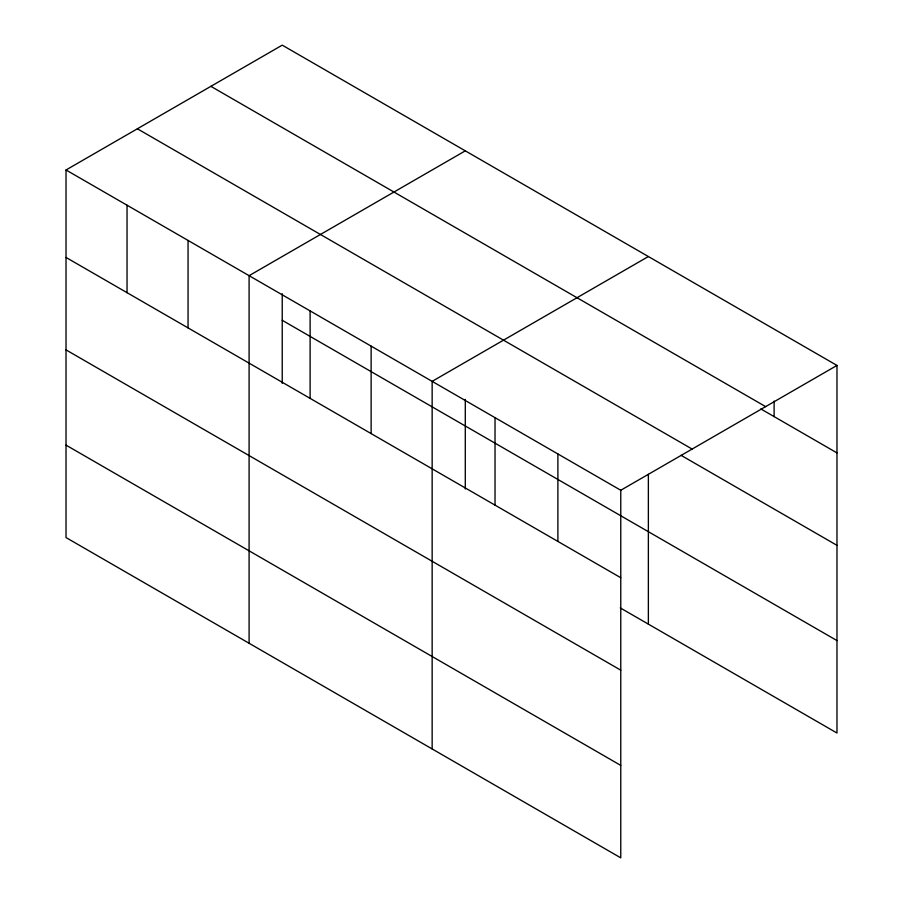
<?xml version="1.0" encoding="UTF-8"?>
<svg xmlns="http://www.w3.org/2000/svg" width="903" height="903" viewBox="0 0 903 903"><rect width="100%" height="100%" fill="white"/><g stroke="black" fill="none" stroke-linecap="round" stroke-linejoin="round"><path stroke-width="1.35" d="M66.021 169.978L620.767 490.261L620.767 857.85L66.021 537.567L66.021 169.978L282.233 45.15L836.979 365.433L836.979 733.022L620.293 607.922M465.293 150.846L249.093 275.675L249.093 643.263M648.365 256.531L432.153 381.359L432.153 748.959M620.767 490.261L836.979 365.433M210.884 86.338L765.631 406.621M760.811 408.924L836.979 452.9M137.369 128.779L692.116 449.062M681.009 455.293L836.979 545.344M282.233 320.305L836.979 640.588M66.021 257.445L620.767 577.728M66.021 349.89L620.767 670.173M66.021 445.134L620.767 765.405M774.108 401.09L774.108 416.599M648.365 474.267L648.365 624.131M557.896 453.961L557.896 541.428M495.025 417.66L495.025 505.138M465.293 399.386L465.293 489.02M371.133 346.131L371.133 433.598M310.113 310.903L310.113 398.37M282.233 293.689L282.233 383.335M188.061 240.435L188.061 327.913M127.041 205.207L127.041 292.685"/></g></svg>
